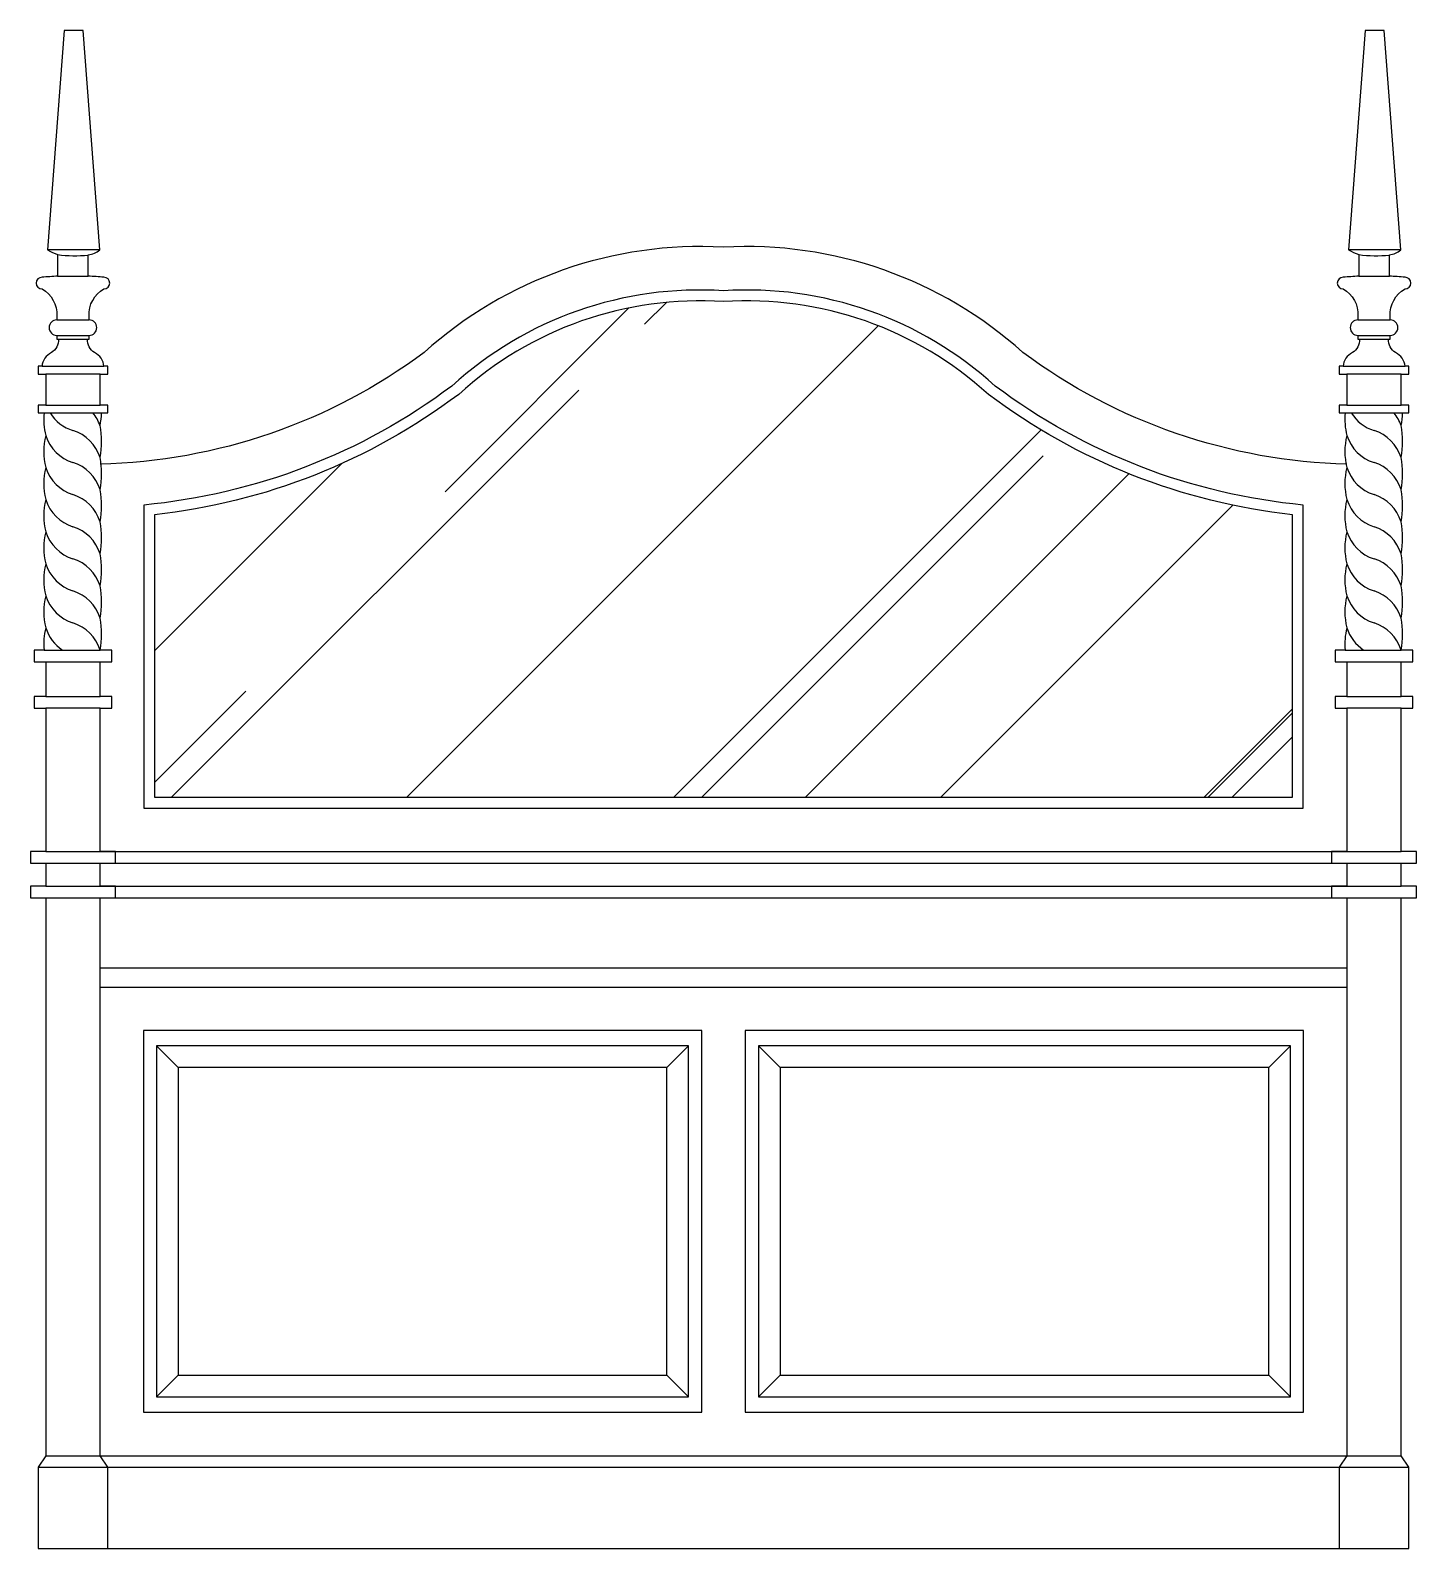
# Model space of a CAD drawing. Extents: x 2088 to 3367, y 3257 to 4657.
import ezdxf

# ---------------------------------------------------------------- set-up
doc = ezdxf.new("R2010")
doc.units = 0
doc.header["$MEASUREMENT"] = 0
for name, color, linetype in [('2', 2, 'CONTINUOUS'), ('3', 3, 'CONTINUOUS'), ('4', 4, 'CONTINUOUS'), ('7', 7, 'CONTINUOUS'), ('BH', 3, 'CONTINUOUS')]:
    doc.layers.add(name, color=color, linetype=linetype)

msp = doc.modelspace()

# ---------------------------------------------------------------- hatches: boundary and pattern name
at = {"layer": 'BH'}
h = msp.add_hatch(dxfattribs=at)
h.set_pattern_fill('AR-RROOF', color=256, scale=260, angle=45, style=0)
h.set_pattern_definition([(45, (-13382.67, 1368.97), (220.6173, 588.313), [3900, -520, 1300, -260]), (45, (-13230.08, 1705.4), (-428.365, 60.67), [780, -85.8, 1560, -195]), (45, (-13447.02, 1617.16), (832.8304, 1079.1864), [2080, -364, 1040, -260])])
h.paths.add_polyline_path([(2972, 4321.7, 0.204249), (2727.7, 4407.3, 0.204249), (2483.5, 4321.7, -0.134335), (2203, 4210.7), (2203, 3950.2), (3252.5, 3950.2), (3252.5, 4210.7, -0.134335)])

# ---------------------------------------------------------------- linework, layer by layer
at = {"layer": '2'}
msp.add_line((2095.6, 3257.4), (3359.9, 3257.4), dxfattribs=at)
at = {"layer": '3'}
for p, q in [((2152.5, 4454.9), (2104.3, 4454.9)), ((3352.5, 4454.9), (3304.3, 4454.9)), ((2113.6, 4430.7), (2141.9, 4430.7)), ((3313.6, 4430.7), (3341.9, 4430.7)), ((2112.9, 4390.4), (2142.6, 4390.4)), ((3312.9, 4390.4), (3342.6, 4390.4)), ((2112.9, 4376.1), (2142.6, 4376.1)), ((2114.4, 4372.6), (2141.1, 4372.6)), ((3312.9, 4376.1), (3342.6, 4376.1)), ((3314.4, 4372.6), (3341.1, 4372.6)), ((2099.2, 4347.6), (2156.3, 4347.6)), ((2152.7, 4340.4), (2102.7, 4340.4)), ((3299.2, 4347.6), (3356.3, 4347.6)), ((3352.7, 4340.4), (3302.7, 4340.4)), ((2101.1, 4304.7), (2154.1, 4304.7)), ((2102.7, 4311.9), (2152.7, 4311.9)), ((3301.1, 4304.7), (3354.1, 4304.7)), ((3302.7, 4311.9), (3352.7, 4311.9)), ((2101.1, 4086), (2152.7, 4086)), ((2102.7, 4075.2), (2152.7, 4075.2)), ((3301.1, 4086), (3352.7, 4086)), ((3302.7, 4075.2), (3352.7, 4075.2)), ((2102.7, 4043.1), (2152.7, 4043.1)), ((2152.7, 4032.4), (2102.7, 4032.4)), ((3302.7, 4043.1), (3352.7, 4043.1)), ((3352.7, 4032.4), (3302.7, 4032.4)), ((2102.7, 3889.5), (3352.7, 3889.5)), ((2102.7, 3868.1), (3352.7, 3868.1)), ((2152.7, 3793.1), (3302.7, 3793.1)), ((2152.7, 3775.2), (3302.7, 3775.2)), ((2224.9, 3701), (2204.9, 3721)), ((2675.6, 3701), (2695.6, 3721)), ((2779.9, 3701), (2759.9, 3721)), ((3230.6, 3701), (3250.6, 3721)), ((2224.9, 3417.4), (2204.9, 3397.4)), ((2675.6, 3417.4), (2695.6, 3397.4)), ((2779.9, 3417.4), (2759.9, 3397.4)), ((3230.6, 3417.4), (3250.6, 3397.4)), ((2095.6, 3332.4), (3359.9, 3332.4))]:
    msp.add_line(p, q, dxfattribs=at)
for points in [[(2695.6, 3397.4), (2695.6, 3721), (2204.9, 3721), (2204.9, 3397.4), (2695.6, 3397.4)], [(2759.9, 3397.4), (3250.6, 3397.4), (3250.6, 3721), (2759.9, 3721), (2759.9, 3397.4)]]:
    msp.add_lwpolyline(points, close=True, dxfattribs=at)
for centre, radius, start, end in [((2129.5, 4571.8), 122.2, 262.5385, 275.8094), ((3329.5, 4571.8), 122.2, 262.5385, 275.8094), ((2139.3, 4325), 38.4, 211.932, 252.4229), ((2117.2, 4280.8), 37.5, 18.9229, 39.4209), ((3339.3, 4325), 38.4, 211.932, 252.4229), ((3317.2, 4280.8), 37.5, 18.9229, 39.4209), ((2116.1, 4251.8), 38.4, 17.5771, 72.4229), ((3316.1, 4251.8), 38.4, 17.5771, 72.4229), ((2139.3, 4295.4), 38.4, 197.5771, 252.4229), ((2139.3, 4295.4), 38.4, 197.5771, 252.4229), ((3339.3, 4295.4), 38.4, 197.5771, 252.4229), ((3339.3, 4295.4), 38.4, 197.5771, 252.4229), ((2116.1, 4222.3), 38.4, 17.5771, 72.4229), ((3316.1, 4222.3), 38.4, 17.5771, 72.4229), ((2139.3, 4265.9), 38.4, 197.5771, 252.4229), ((3339.3, 4265.9), 38.4, 197.5771, 252.4229), ((2116.1, 4192.7), 38.4, 17.5771, 72.4229), ((3316.1, 4192.7), 38.4, 17.5771, 72.4229), ((2139.3, 4236.3), 38.4, 197.5771, 252.4229), ((3339.3, 4236.3), 38.4, 197.5771, 252.4229), ((2139.3, 4206.7), 38.4, 197.5771, 252.4229), ((2116.1, 4163.1), 38.4, 17.5771, 72.4229), ((3339.3, 4206.7), 38.4, 197.5771, 252.4229), ((3316.1, 4163.1), 38.4, 17.5771, 72.4229), ((2139.3, 4177.1), 38.4, 197.5771, 252.4229), ((2116.1, 4133.5), 38.4, 17.5771, 72.4229), ((3339.3, 4177.1), 38.4, 197.5771, 252.4229), ((3316.1, 4133.5), 38.4, 17.5771, 72.4229), ((2139.3, 4147.6), 38.4, 197.5771, 252.4229), ((2116.1, 4103.9), 38.4, 17.5771, 72.4229), ((3339.3, 4147.6), 38.4, 197.5771, 252.4229), ((3316.1, 4103.9), 38.4, 17.5771, 72.4229), ((2139.3, 4118), 38.4, 197.5771, 236.5197), ((2116.1, 4074.4), 38.4, 17.5771, 72.4229), ((3339.3, 4118), 38.4, 197.5771, 236.5197), ((3316.1, 4074.4), 38.4, 17.5771, 72.4229)]:
    msp.add_arc(centre, radius, start, end, dxfattribs=at)
at = {"layer": '4'}
for p, q in [((2112.9, 4372.6), (2112.9, 4372.6)), ((2142.6, 4372.6), (2142.6, 4372.6)), ((3312.9, 4372.6), (3312.9, 4372.6)), ((3342.6, 4372.6), (3342.6, 4372.6)), ((2102.7, 3900.2), (3352.7, 3900.2)), ((2102.7, 3857.4), (3352.7, 3857.4)), ((2102.7, 3343.1), (3352.7, 3343.1))]:
    msp.add_line(p, q, dxfattribs=at)
for points in [[(2159.9, 3257.4), (2159.9, 3332.4), (2152.7, 3343.1), (2152.7, 3857.4), (2167, 3857.4), (2167, 3868.1), (2152.7, 3868.1), (2152.7, 3889.5), (2167, 3889.5), (2167, 3900.2), (2152.7, 3900.2), (2152.7, 4032.4), (2163.5, 4032.4), (2163.5, 4043.1), (2152.7, 4043.1), (2152.7, 4075.2), (2163.5, 4075.2), (2163.5, 4086), (2152.7, 4086, 0.09669), (2152.7, 4115.5, 0.09669), (2152.7, 4145.1, 0.09669), (2152.7, 4174.7, 0.09669), (2152.7, 4204.3, 0.09669), (2152.7, 4233.8, 0.09669), (2152.7, 4263.4, 0.09669), (2152.7, 4293, 0.038251), (2154.1, 4304.7), (2159.9, 4304.7), (2159.9, 4311.9), (2152.7, 4311.9), (2152.7, 4340.4), (2159.9, 4340.4), (2159.9, 4347.6), (2156.3, 4347.6, 0.271406), (2147.7, 4360.2, -0.27231), (2141.1, 4372.6), (2142.6, 4372.6), (2142.6, 4376.1, 1), (2142.6, 4390.4), (2142.6, 4394), (2142.6, 4394, -0.282283), (2156.3, 4419, 1), (2156.3, 4429.7, 0.011635), (2141.9, 4430.7), (2141.9, 4450.3, 0.128682), (2152.5, 4454.9), (2137.2, 4657.4), (2119.7, 4657.4), (2104.3, 4454.9, 0.053439), (2113.6, 4450.7), (2113.6, 4430.7, 0.00901), (2099.2, 4429.7, 1), (2099.2, 4419, -0.282283), (2112.9, 4394), (2112.9, 4390.4, 1), (2112.9, 4376.1), (2112.9, 4372.6), (2114.4, 4372.6, -0.27231), (2107.8, 4360.2, 0.271406), (2099.2, 4347.6), (2095.6, 4347.6), (2095.6, 4340.4), (2102.7, 4340.4), (2102.7, 4311.9), (2095.6, 4311.9), (2095.6, 4304.7), (2101.1, 4304.7, 0.090521), (2102.7, 4283.8, 0.129007), (2102.7, 4254.3, 0.129007), (2102.7, 4224.7, 0.129007), (2102.7, 4195.1, 0.129007), (2102.7, 4165.5, 0.129007), (2102.7, 4136, 0.129007), (2102.7, 4106.4, 0.088594), (2101.1, 4086), (2092, 4086), (2092, 4075.2), (2102.7, 4075.2), (2102.7, 4043.1), (2092, 4043.1), (2092, 4032.4), (2102.7, 4032.4), (2102.7, 3900.2), (2088.5, 3900.2), (2088.5, 3889.5), (2102.7, 3889.5), (2102.7, 3868.1), (2088.5, 3868.1), (2088.5, 3857.4), (2102.7, 3857.4), (2102.7, 3343.1), (2095.6, 3332.4), (2095.6, 3257.4)], [(3359.9, 3257.4), (3359.9, 3332.4), (3352.7, 3343.1), (3352.7, 3857.4), (3367, 3857.4), (3367, 3868.1), (3352.7, 3868.1), (3352.7, 3889.5), (3367, 3889.5), (3367, 3900.2), (3352.7, 3900.2), (3352.7, 4032.4), (3363.5, 4032.4), (3363.5, 4043.1), (3352.7, 4043.1), (3352.7, 4075.2), (3363.5, 4075.2), (3363.5, 4086), (3352.7, 4086, 0.09669), (3352.7, 4115.5, 0.09669), (3352.7, 4145.1, 0.09669), (3352.7, 4174.7, 0.09669), (3352.7, 4204.3, 0.09669), (3352.7, 4233.8, 0.09669), (3352.7, 4263.4, 0.09669), (3352.7, 4293, 0.038251), (3354.1, 4304.7), (3359.9, 4304.7), (3359.9, 4311.9), (3352.7, 4311.9), (3352.7, 4340.4), (3359.9, 4340.4), (3359.9, 4347.6), (3356.3, 4347.6, 0.271406), (3347.6, 4360.2, -0.27231), (3341.1, 4372.6), (3342.6, 4372.6), (3342.6, 4376.1, 1), (3342.6, 4390.4), (3342.6, 4394), (3342.6, 4394, -0.282283), (3356.3, 4419, 1), (3356.3, 4429.7, 0.011635), (3341.9, 4430.7), (3341.9, 4450.3, 0.128682), (3352.5, 4454.9), (3337.2, 4657.4), (3319.7, 4657.4), (3304.3, 4454.9, 0.053439), (3313.6, 4450.7), (3313.6, 4430.7, 0.00901), (3299.2, 4429.7, 1), (3299.2, 4419, -0.282283), (3312.9, 4394), (3312.9, 4390.4, 1), (3312.9, 4376.1), (3312.9, 4372.6), (3314.4, 4372.6, -0.27231), (3307.8, 4360.2, 0.271406), (3299.2, 4347.6), (3295.6, 4347.6), (3295.6, 4340.4), (3302.7, 4340.4), (3302.7, 4311.9), (3295.6, 4311.9), (3295.6, 4304.7), (3301.1, 4304.7, 0.090521), (3302.7, 4283.8, 0.129007), (3302.7, 4254.3, 0.129007), (3302.7, 4224.7, 0.129007), (3302.7, 4195.1, 0.129007), (3302.7, 4165.5, 0.129007), (3302.7, 4136, 0.129007), (3302.7, 4106.4, 0.088594), (3301.1, 4086), (3292, 4086), (3292, 4075.2), (3302.7, 4075.2), (3302.7, 4043.1), (3292, 4043.1), (3292, 4032.4), (3302.7, 4032.4), (3302.7, 3900.2), (3288.5, 3900.2), (3288.5, 3889.5), (3302.7, 3889.5), (3302.7, 3868.1), (3288.5, 3868.1), (3288.5, 3857.4), (3302.7, 3857.4), (3302.7, 3343.1), (3295.6, 3332.4), (3295.6, 3257.4)], [(3302.7, 4257.4, -0.155184), (3003.8, 4360.4, 0.200247), (2727.7, 4457.4, 0.200247), (2451.7, 4360.4, -0.155184), (2152.7, 4257.4)]]:
    msp.add_lwpolyline(points, format="xyb", dxfattribs=at)
for points in [[(2707.7, 3383.1), (2707.7, 3735.2), (2192.7, 3735.2), (2192.7, 3383.1), (2707.7, 3383.1)], [(2747.7, 3383.1), (3262.7, 3383.1), (3262.7, 3735.2), (2747.7, 3735.2), (2747.7, 3383.1)]]:
    msp.add_lwpolyline(points, dxfattribs=at)
at = {"layer": '7'}
for points in [[(2193, 3940.2), (3262.5, 3940.2), (3262.5, 4219.7, -0.138178), (2978.4, 4329.4, 0.203371), (2727.7, 4417.3, 0.203371), (2477.1, 4329.4, -0.138178), (2193, 4219.7)], [(2203, 3950.2), (3252.5, 3950.2), (3252.5, 4210.7, -0.134335), (2972, 4321.7, 0.204249), (2727.7, 4407.3, 0.204249), (2483.5, 4321.7, -0.134335), (2203, 4210.7)]]:
    msp.add_lwpolyline(points, format="xyb", close=True, dxfattribs=at)
for points in [[(2675.6, 3417.4), (2675.6, 3701), (2224.9, 3701), (2224.9, 3417.4)], [(2779.9, 3417.4), (3230.6, 3417.4), (3230.6, 3701), (2779.9, 3701)]]:
    msp.add_lwpolyline(points, close=True, dxfattribs=at)

doc.saveas('drawing.dxf')
